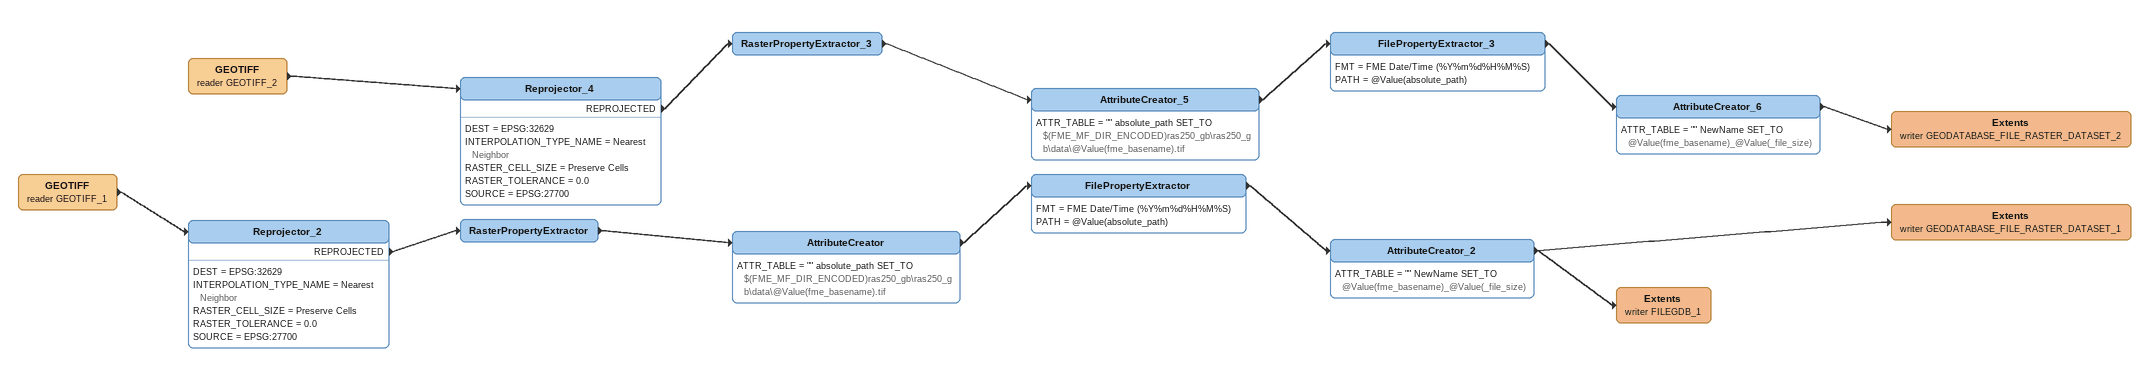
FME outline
GEOTIFF (reader GEOTIFF_1)
    -> Reprojector_2
Reprojector_2
    DEST = EPSG:32629
    INTERPOLATION_TYPE_NAME = Nearest Neighbor
    RASTER_CELL_SIZE = Preserve Cells
    RASTER_TOLERANCE = 0.0
    SOURCE = EPSG:27700
    REPROJECTED -> RasterPropertyExtractor
RasterPropertyExtractor
    -> AttributeCreator
AttributeCreator
    ATTR_TABLE = "" absolute_path SET_TO $(FME_MF_DIR_ENCODED)ras250_gb\ras250_gb\data\@Value(fme_basename).tif
    -> FilePropertyExtractor
FilePropertyExtractor
    FMT = FME Date/Time (%Y%m%d%H%M%S)
    PATH = @Value(absolute_path)
    -> AttributeCreator_2
AttributeCreator_2
    ATTR_TABLE = "" NewName SET_TO @Value(fme_basename)_@Value(_file_size)
    -> Extents (writer FILEGDB_1)
    -> Extents (writer GEODATABASE_FILE_RASTER_DATASET_1)
Extents (writer GEODATABASE_FILE_RASTER_DATASET_1)
Extents (writer FILEGDB_1)
GEOTIFF (reader GEOTIFF_2)
    -> Reprojector_4
Reprojector_4
    DEST = EPSG:32629
    INTERPOLATION_TYPE_NAME = Nearest Neighbor
    RASTER_CELL_SIZE = Preserve Cells
    RASTER_TOLERANCE = 0.0
    SOURCE = EPSG:27700
    REPROJECTED -> RasterPropertyExtractor_3
RasterPropertyExtractor_3
    -> AttributeCreator_5
AttributeCreator_5
    ATTR_TABLE = "" absolute_path SET_TO $(FME_MF_DIR_ENCODED)ras250_gb\ras250_gb\data\@Value(fme_basename).tif
    -> FilePropertyExtractor_3
FilePropertyExtractor_3
    FMT = FME Date/Time (%Y%m%d%H%M%S)
    PATH = @Value(absolute_path)
    -> AttributeCreator_6
AttributeCreator_6
    ATTR_TABLE = "" NewName SET_TO @Value(fme_basename)_@Value(_file_size)
    -> Extents (writer GEODATABASE_FILE_RASTER_DATASET_2)
Extents (writer GEODATABASE_FILE_RASTER_DATASET_2)
